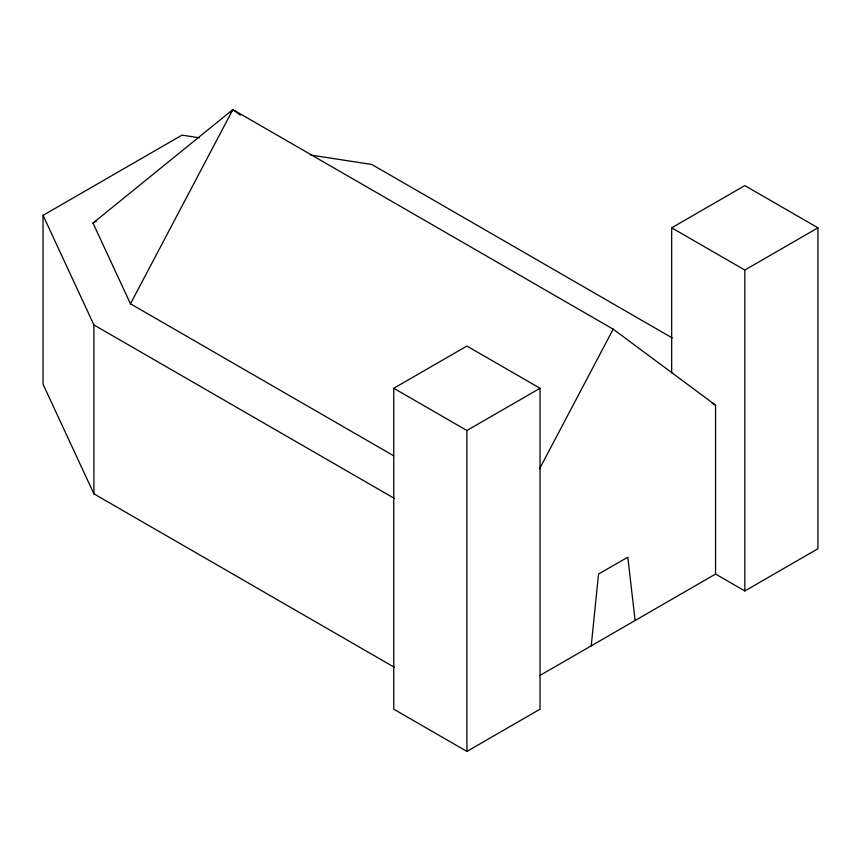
<?xml version="1.0" encoding="UTF-8"?>
<svg xmlns="http://www.w3.org/2000/svg" width="861" height="861" viewBox="0 0 861 861"><rect width="100%" height="100%" fill="white"/><g stroke="black" fill="none" stroke-linecap="round" stroke-linejoin="round"><path stroke-width="1.29" d="M591.227 645.847L598.546 574.061L627.798 557.175L635.117 620.512M393.563 455.717L130.485 303.825L232.868 109.595L613.172 329.16L715.556 405.165L715.556 574.061L539.513 675.702M539.503 468.911L613.172 329.16M230.619 112.856L232.868 109.595L240.413 115.191M130.485 303.825L92.999 223.074L232.868 109.595M394.252 667.232L93.914 493.837L43.05 384.243L43.05 215.347L182.005 135.123L199.268 137.792M92.999 223.074L96.497 221.062M393.768 388.279L466.899 346.047L540.041 388.279L540.041 709.184L466.899 751.405L393.768 709.184L393.768 388.279L466.899 430.5L540.041 388.279M671.677 373.104L671.677 227.821L744.819 185.599L817.95 227.821L817.95 548.726L744.819 590.958L715.556 574.061M671.677 227.821L744.819 270.042L817.95 227.821M310.767 155.045L371.823 164.483L672.161 337.889M712.101 403.163L715.556 405.165M43.05 215.347L93.914 324.941L394.252 498.336M744.819 270.042L744.819 590.958M466.899 430.5L466.899 751.405M93.914 324.941L93.914 493.837"/></g></svg>
